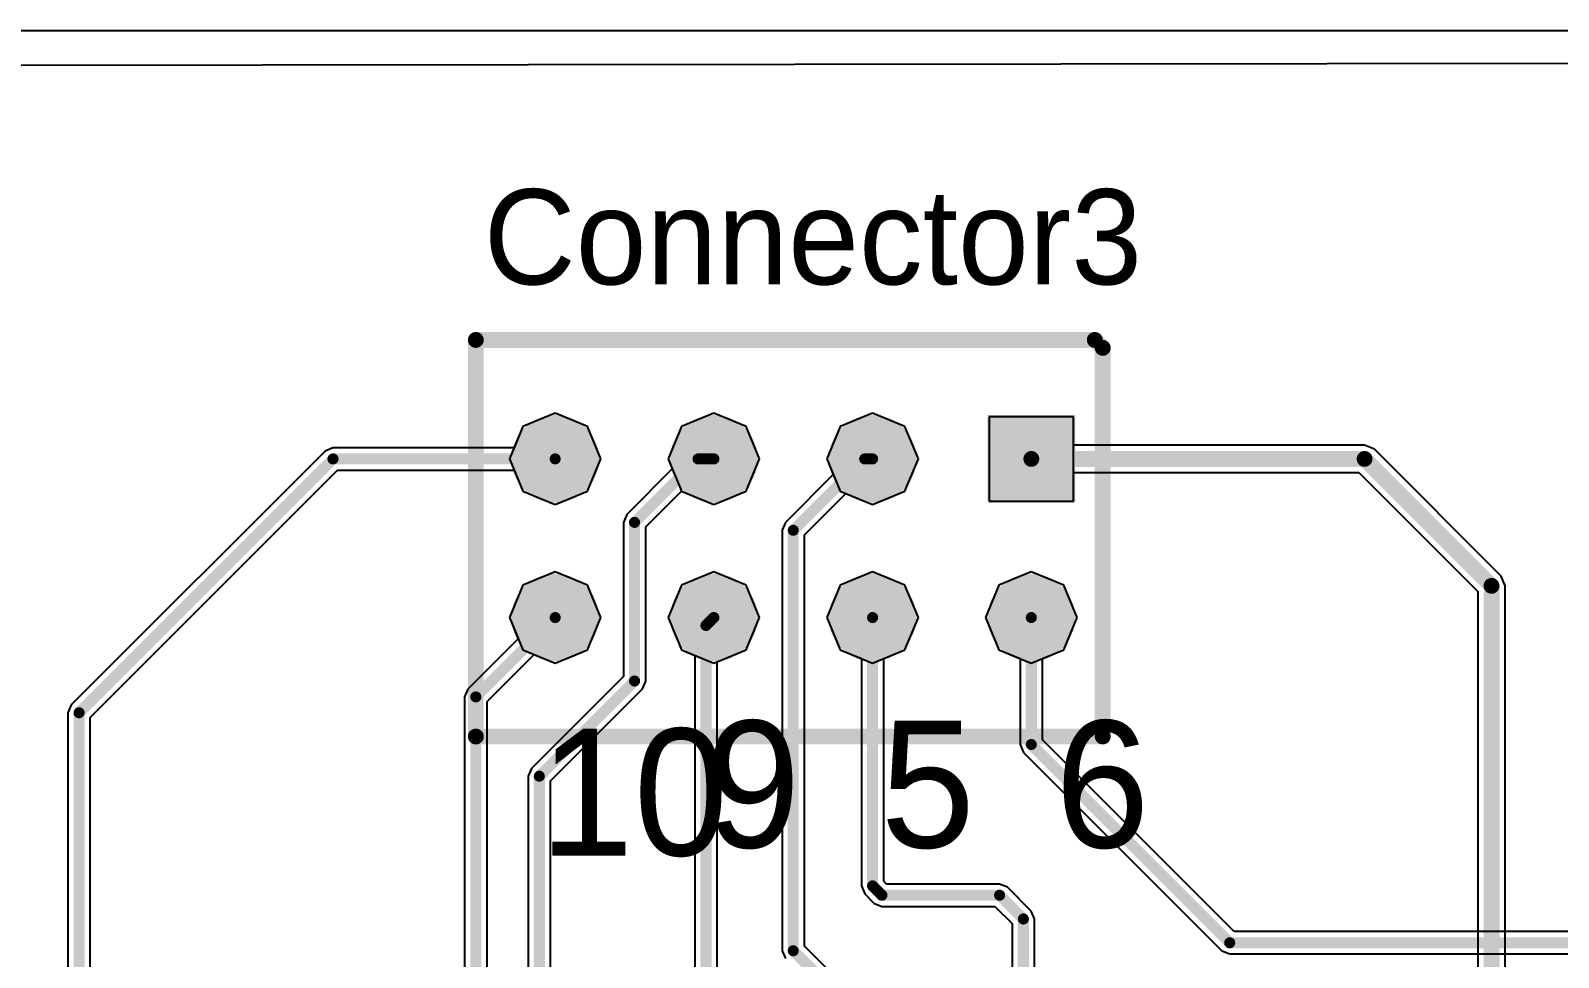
# Model space of a CAD drawing. Header units: millimetres. Extents: x 67 to 176, y 11 to 117.
# Drawn here: x 137.53 to 161.98, y 101.87 to 116.71 of the extents above; entities that cross this region are included whole.
import ezdxf

# ---------------------------------------------------------------- set-up
doc = ezdxf.new("R2010")
doc.units = ezdxf.units.MM
for name, color, linetype in [('BottomLayer', 5, 'Continuous'), ('BottomSolder', 6, 'Continuous'), ('MultiLayer', 9, 'Continuous'), ('PadHoleLayer', 156, 'Continuous'), ('TopLayer', 1, 'Continuous'), ('TopOverlay', 2, 'Continuous'), ('TopSolder', 216, 'Continuous')]:
    doc.layers.add(name, color=color, linetype=linetype)

# ---------------------------------------------------------------- blocks, each defined once
blk = doc.blocks.new('C_________51')
at = {"layer": 'BottomLayer', "const_width": 0.6}
for points in [[(2.24, 0, 1), (2.84, 0, 1)], [(-0.3, -2.54, 1), (0.3, -2.54, 1)], [(2.24, -2.54, 1), (2.84, -2.54, 1)], [(-0.3, -5.08, 1), (0.3, -5.08, 1)], [(2.24, -5.08, 1), (2.84, -5.08, 1)], [(-0.3, -7.62, 1), (0.3, -7.62, 1)], [(2.24, -7.62, 1), (2.84, -7.62, 1)]]:
    blk.add_lwpolyline(points, format="xyb", close=True, dxfattribs=at)
at = {"layer": 'BottomLayer'}
blk.add_solid([(-0.6, -0.6), (0.6, -0.6), (-0.6, 0.6), (0.6, 0.6)], dxfattribs=at)
at = {"layer": 'BottomSolder', "const_width": 0.702}
for points in [[(2.189, 0, 1), (2.891, 0, 1)], [(-0.351, -2.54, 1), (0.351, -2.54, 1)], [(2.189, -2.54, 1), (2.891, -2.54, 1)], [(-0.351, -5.08, 1), (0.351, -5.08, 1)], [(2.189, -5.08, 1), (2.891, -5.08, 1)], [(-0.351, -7.62, 1), (0.351, -7.62, 1)], [(2.189, -7.62, 1), (2.891, -7.62, 1)]]:
    blk.add_lwpolyline(points, format="xyb", close=True, dxfattribs=at)
at = {"layer": 'BottomSolder'}
blk.add_solid([(-0.702, -0.702), (0.702, -0.702), (-0.702, 0.702), (0.702, 0.702)], dxfattribs=at)
at = {"layer": 'MultiLayer', "const_width": 0.6}
for points in [[(2.24, 0, 1), (2.84, 0, 1)], [(-0.3, -2.54, 1), (0.3, -2.54, 1)], [(2.24, -2.54, 1), (2.84, -2.54, 1)], [(-0.3, -5.08, 1), (0.3, -5.08, 1)], [(2.24, -5.08, 1), (2.84, -5.08, 1)], [(-0.3, -7.62, 1), (0.3, -7.62, 1)], [(2.24, -7.62, 1), (2.84, -7.62, 1)]]:
    blk.add_lwpolyline(points, format="xyb", close=True, dxfattribs=at)
at = {"layer": 'MultiLayer'}
blk.add_solid([(-0.6, -0.6), (0.6, -0.6), (-0.6, 0.6), (0.6, 0.6)], dxfattribs=at)
at = {"layer": 'PadHoleLayer', "const_width": 0.3}
for points in [[(-0.15, 0, 1), (0.15, 0, 1)], [(2.39, 0, 1), (2.69, 0, 1)], [(-0.15, -2.54, 1), (0.15, -2.54, 1)], [(2.39, -2.54, 1), (2.69, -2.54, 1)], [(-0.15, -5.08, 1), (0.15, -5.08, 1)], [(2.39, -5.08, 1), (2.69, -5.08, 1)], [(-0.15, -7.62, 1), (0.15, -7.62, 1)], [(2.39, -7.62, 1), (2.69, -7.62, 1)]]:
    blk.add_lwpolyline(points, format="xyb", close=True, dxfattribs=at)
at = {"layer": 'TopLayer', "const_width": 0.6}
for points in [[(2.24, 0, 1), (2.84, 0, 1)], [(-0.3, -2.54, 1), (0.3, -2.54, 1)], [(2.24, -2.54, 1), (2.84, -2.54, 1)], [(-0.3, -5.08, 1), (0.3, -5.08, 1)], [(2.24, -5.08, 1), (2.84, -5.08, 1)], [(-0.3, -7.62, 1), (0.3, -7.62, 1)], [(2.24, -7.62, 1), (2.84, -7.62, 1)]]:
    blk.add_lwpolyline(points, format="xyb", close=True, dxfattribs=at)
at = {"layer": 'TopLayer'}
blk.add_solid([(-0.6, -0.6), (0.6, -0.6), (-0.6, 0.6), (0.6, 0.6)], dxfattribs=at)
at = {"layer": 'TopOverlay', "const_width": 0.254}
for points in [[(-1.905, 1.016), (-1.778, 1.143)], [(4.445, 1.143), (-1.778, 1.143)], [(4.445, -8.89), (4.445, 1.143)], [(-1.905, -8.89), (-1.905, 1.016)], [(4.445, -8.89), (-1.905, -8.89)]]:
    blk.add_lwpolyline(points, dxfattribs=at)
at = {"layer": 'TopOverlay', "const_width": 0.127}
for points in [[(-1.841, 1.143, 1), (-1.714, 1.143, 1)], [(-1.841, 1.143, 1), (-1.714, 1.143, 1)], [(4.381, 1.143, 1), (4.508, 1.143, 1)], [(4.381, 1.143, 1), (4.508, 1.143, 1)], [(-1.968, 1.016, 1), (-1.841, 1.016, 1)], [(-1.968, 1.016, 1), (-1.841, 1.016, 1)], [(-1.968, -8.89, 1), (-1.841, -8.89, 1)], [(-1.968, -8.89, 1), (-1.841, -8.89, 1)], [(4.381, -8.89, 1), (4.508, -8.89, 1)], [(4.381, -8.89, 1), (4.508, -8.89, 1)]]:
    blk.add_lwpolyline(points, format="xyb", close=True, dxfattribs=at)
at = {"layer": 'TopSolder', "const_width": 0.702}
for points in [[(2.189, 0, 1), (2.891, 0, 1)], [(-0.351, -2.54, 1), (0.351, -2.54, 1)], [(2.189, -2.54, 1), (2.891, -2.54, 1)], [(-0.351, -5.08, 1), (0.351, -5.08, 1)], [(2.189, -5.08, 1), (2.891, -5.08, 1)], [(-0.351, -7.62, 1), (0.351, -7.62, 1)], [(2.189, -7.62, 1), (2.891, -7.62, 1)]]:
    blk.add_lwpolyline(points, format="xyb", close=True, dxfattribs=at)
at = {"layer": 'TopSolder'}
blk.add_solid([(-0.702, -0.702), (0.702, -0.702), (-0.702, 0.702), (0.702, 0.702)], dxfattribs=at)

msp = doc.modelspace()

# ---------------------------------------------------------------- linework, layer by layer
at = {"layer": 'BottomLayer'}
for p, q in [((66.929, 116.078), (175.641, 116.205)), ((145.923, 110.587), (145.405, 110.373)), ((146.441, 110.373), (145.923, 110.587)), ((148.463, 110.587), (147.945, 110.373)), ((148.981, 110.373), (148.463, 110.587)), ((151.003, 110.587), (150.485, 110.373)), ((151.521, 110.373), (151.003, 110.587)), ((154.219, 110.531), (152.867, 110.531)), ((152.867, 110.531), (152.867, 109.179)), ((154.219, 110.075), (154.219, 110.531)), ((145.405, 110.373), (145.191, 109.855)), ((146.655, 109.855), (146.441, 110.373)), ((147.945, 110.373), (147.731, 109.855)), ((149.195, 109.855), (148.981, 110.373)), ((150.485, 110.373), (150.271, 109.855)), ((151.735, 109.855), (151.521, 110.373)), ((158.877, 110.075), (154.219, 110.075)), ((159.033, 110.011), (158.877, 110.075)), ((145.191, 109.855), (145.405, 109.337)), ((146.441, 109.337), (146.655, 109.855)), ((147.731, 109.855), (147.945, 109.337)), ((148.981, 109.337), (149.195, 109.855)), ((150.271, 109.855), (150.485, 109.337)), ((151.521, 109.337), (151.735, 109.855)), ((161.065, 107.979), (159.033, 110.011)), ((154.219, 109.179), (154.219, 109.635)), ((154.219, 109.635), (158.786, 109.635)), ((158.786, 109.635), (160.689, 107.732)), ((145.405, 109.337), (145.923, 109.123)), ((145.923, 109.123), (146.441, 109.337)), ((147.945, 109.337), (148.463, 109.123)), ((148.463, 109.123), (148.981, 109.337)), ((150.485, 109.337), (151.003, 109.123)), ((151.003, 109.123), (151.521, 109.337)), ((152.867, 109.179), (154.219, 109.179)), ((145.923, 108.047), (145.405, 107.833)), ((146.441, 107.833), (145.923, 108.047)), ((148.463, 108.047), (147.945, 107.833)), ((148.981, 107.833), (148.463, 108.047)), ((151.003, 108.047), (150.485, 107.833)), ((151.521, 107.833), (151.003, 108.047)), ((153.543, 108.047), (153.025, 107.833)), ((154.061, 107.833), (153.543, 108.047)), ((161.129, 107.823), (161.065, 107.979)), ((145.405, 107.833), (145.191, 107.315)), ((146.655, 107.315), (146.441, 107.833)), ((147.945, 107.833), (147.731, 107.315)), ((149.195, 107.315), (148.981, 107.833)), ((150.485, 107.833), (150.271, 107.315)), ((151.735, 107.315), (151.521, 107.833)), ((153.025, 107.833), (152.811, 107.315)), ((154.275, 107.315), (154.061, 107.833)), ((160.689, 107.732), (160.689, 101.39)), ((161.129, 101.39), (161.129, 107.823)), ((145.191, 107.315), (145.405, 106.797)), ((146.441, 106.797), (146.655, 107.315)), ((147.731, 107.315), (147.945, 106.797)), ((148.981, 106.797), (149.195, 107.315)), ((150.271, 107.315), (150.485, 106.797)), ((151.521, 106.797), (151.735, 107.315)), ((152.811, 107.315), (153.025, 106.797)), ((154.061, 106.797), (154.275, 107.315)), ((145.405, 106.797), (145.923, 106.583)), ((145.923, 106.583), (146.441, 106.797)), ((147.945, 106.797), (148.463, 106.583)), ((148.463, 106.583), (148.981, 106.797)), ((150.485, 106.797), (151.003, 106.583)), ((151.003, 106.583), (151.521, 106.797)), ((153.025, 106.797), (153.543, 106.583)), ((153.543, 106.583), (154.061, 106.797))]:
    msp.add_line(p, q, dxfattribs=at)
at = {"layer": 'BottomLayer', "const_width": 0.254}
for points in [[(153.543, 109.855), (158.877, 109.855)], [(158.877, 109.855), (160.909, 107.823)], [(160.909, 100.711), (160.909, 107.823)]]:
    msp.add_lwpolyline(points, dxfattribs=at)
at = {"layer": 'BottomLayer', "const_width": 0.127}
for points in [[(153.48, 109.855, 1), (153.607, 109.855, 1)], [(158.814, 109.855, 1), (158.94, 109.855, 1)], [(158.814, 109.855, 1), (158.94, 109.855, 1)], [(160.845, 107.823, 1), (160.972, 107.823, 1)], [(160.845, 107.823, 1), (160.972, 107.823, 1)]]:
    msp.add_lwpolyline(points, format="xyb", close=True, dxfattribs=at)
at = {"layer": 'TopLayer'}
for p, q in [((67.564, 116.713), (175.768, 116.713)), ((145.923, 110.587), (145.405, 110.373)), ((146.441, 110.373), (145.923, 110.587)), ((148.463, 110.587), (147.945, 110.373)), ((148.981, 110.373), (148.463, 110.587)), ((151.003, 110.587), (150.485, 110.373)), ((151.521, 110.373), (151.003, 110.587)), ((154.219, 110.531), (152.867, 110.531)), ((152.867, 110.531), (152.867, 109.179)), ((154.219, 109.179), (154.219, 110.531)), ((145.405, 110.373), (145.265, 110.034)), ((146.655, 109.855), (146.441, 110.373)), ((147.945, 110.373), (147.731, 109.855)), ((149.195, 109.855), (148.981, 110.373)), ((150.485, 110.373), (150.271, 109.855)), ((151.735, 109.855), (151.521, 110.373)), ((142.241, 109.981), (138.177, 105.917)), ((142.367, 110.034), (142.241, 109.981)), ((145.265, 110.034), (142.367, 110.034)), ((146.441, 109.337), (146.655, 109.855)), ((147.731, 109.855), (147.797, 109.696)), ((148.981, 109.337), (149.195, 109.855)), ((150.271, 109.855), (150.374, 109.606)), ((151.521, 109.337), (151.735, 109.855)), ((138.482, 105.717), (142.441, 109.676)), ((142.441, 109.676), (145.265, 109.676)), ((145.265, 109.676), (145.405, 109.337)), ((147.797, 109.696), (147.067, 108.965)), ((150.374, 109.606), (149.607, 108.838)), ((145.405, 109.337), (145.923, 109.123)), ((145.923, 109.123), (146.441, 109.337)), ((147.372, 108.765), (147.944, 109.338)), ((147.944, 109.338), (147.945, 109.337)), ((147.945, 109.337), (148.463, 109.123)), ((148.463, 109.123), (148.981, 109.337)), ((151.003, 109.123), (151.521, 109.337)), ((149.912, 108.638), (150.574, 109.301)), ((150.574, 109.301), (151.003, 109.123)), ((152.867, 109.179), (154.219, 109.179)), ((147.067, 108.965), (147.014, 108.839)), ((147.014, 108.839), (147.014, 106.373)), ((149.607, 108.838), (149.554, 108.712)), ((147.372, 106.299), (147.372, 108.765)), ((149.554, 108.712), (149.554, 101.981)), ((149.912, 102.055), (149.912, 108.638)), ((145.923, 108.047), (145.405, 107.833)), ((146.441, 107.833), (145.923, 108.047)), ((148.463, 108.047), (147.945, 107.833)), ((148.981, 107.833), (148.463, 108.047)), ((151.003, 108.047), (150.485, 107.833)), ((151.521, 107.833), (151.003, 108.047)), ((153.543, 108.047), (153.025, 107.833)), ((154.061, 107.833), (153.543, 108.047)), ((145.405, 107.833), (145.191, 107.315)), ((146.655, 107.315), (146.441, 107.833)), ((147.945, 107.833), (147.731, 107.315)), ((149.195, 107.315), (148.981, 107.833)), ((150.485, 107.833), (150.271, 107.315)), ((151.735, 107.315), (151.521, 107.833)), ((153.025, 107.833), (152.811, 107.315)), ((154.275, 107.315), (154.061, 107.833)), ((145.191, 107.315), (145.331, 106.976)), ((146.441, 106.797), (146.655, 107.315)), ((147.731, 107.315), (147.945, 106.797)), ((148.981, 106.797), (149.195, 107.315)), ((150.271, 107.315), (150.485, 106.797)), ((151.521, 106.797), (151.735, 107.315)), ((152.811, 107.315), (153.025, 106.797)), ((154.061, 106.797), (154.275, 107.315)), ((145.331, 106.976), (144.527, 106.171)), ((144.832, 105.971), (145.584, 106.723)), ((145.584, 106.723), (145.923, 106.583)), ((145.923, 106.583), (146.441, 106.797)), ((147.945, 106.797), (148.157, 106.71)), ((148.157, 106.71), (148.157, 101.114)), ((148.515, 106.605), (148.981, 106.797)), ((150.485, 106.797), (150.824, 106.657)), ((150.824, 106.657), (150.824, 103.019)), ((151.182, 106.657), (151.521, 106.797)), ((151.182, 103.093), (151.182, 106.657)), ((153.025, 106.797), (153.364, 106.657)), ((153.364, 106.657), (153.364, 105.283)), ((153.722, 106.657), (154.061, 106.797)), ((153.722, 105.357), (153.722, 106.657)), ((147.014, 106.373), (145.543, 104.901)), ((148.515, 101.188), (148.515, 106.605)), ((144.527, 106.171), (144.474, 106.045)), ((145.848, 104.701), (147.319, 106.173)), ((147.319, 106.173), (147.372, 106.299)), ((138.177, 105.917), (138.124, 105.791)), ((144.474, 106.045), (144.474, 97.229)), ((144.832, 97.155), (144.832, 105.971)), ((138.124, 105.791), (138.124, 96.52)), ((138.482, 96.594), (138.482, 105.717)), ((153.364, 105.283), (153.417, 105.157)), ((153.417, 105.157), (156.592, 101.982)), ((156.792, 102.287), (153.722, 105.357)), ((145.543, 104.901), (145.49, 104.775)), ((145.49, 104.775), (145.49, 95.217)), ((145.848, 95.291), (145.848, 104.701)), ((150.824, 103.019), (150.877, 102.892)), ((151.226, 103.049), (151.182, 103.093)), ((153.035, 103.049), (151.226, 103.049)), ((153.161, 102.996), (153.035, 103.049)), ((153.542, 102.615), (153.161, 102.996)), ((150.877, 102.892), (151.025, 102.744)), ((151.025, 102.744), (151.152, 102.691)), ((151.152, 102.691), (152.961, 102.691)), ((152.961, 102.691), (153.237, 102.415)), ((153.595, 102.489), (153.542, 102.615)), ((153.595, 100.404), (153.595, 102.489)), ((153.237, 102.415), (153.237, 100.33)), ((168.783, 102.287), (156.792, 102.287)), ((149.554, 101.981), (149.607, 101.855)), ((150.315, 101.652), (149.912, 102.055)), ((156.592, 101.982), (156.718, 101.929)), ((156.718, 101.929), (168.709, 101.929))]:
    msp.add_line(p, q, dxfattribs=at)
at = {"layer": 'TopLayer', "const_width": 0.178}
for points in [[(138.303, 105.791), (142.367, 109.855)], [(142.367, 109.855), (145.923, 109.855)], [(147.193, 108.839), (148.209, 109.855)], [(148.209, 109.855), (148.463, 109.855)], [(149.733, 108.712), (150.876, 109.855)], [(150.876, 109.855), (151.003, 109.855)], [(147.193, 106.299), (147.193, 108.839)], [(149.733, 101.981), (149.733, 108.712)], [(144.653, 106.045), (145.923, 107.315)], [(148.336, 107.188), (148.463, 107.315)], [(151.003, 103.019), (151.003, 107.315)], [(153.543, 105.283), (153.543, 107.315)], [(148.336, 101.114), (148.336, 107.188)], [(145.669, 104.775), (147.193, 106.299)], [(144.653, 97.155), (144.653, 106.045)], [(138.303, 96.52), (138.303, 105.791)], [(153.543, 105.283), (156.718, 102.108)], [(145.669, 95.217), (145.669, 104.775)], [(151.003, 103.019), (151.152, 102.87)], [(151.152, 102.87), (153.035, 102.87)], [(153.035, 102.87), (153.416, 102.489)], [(153.416, 100.33), (153.416, 102.489)], [(149.733, 101.981), (150.241, 101.473)], [(156.718, 102.108), (168.783, 102.108)]]:
    msp.add_lwpolyline(points, dxfattribs=at)
at = {"layer": 'TopLayer', "const_width": 0.0889}
for points in [[(142.323, 109.855, 1), (142.411, 109.855, 1)], [(142.323, 109.855, 1), (142.411, 109.855, 1)], [(145.879, 109.855, 1), (145.967, 109.855, 1)], [(148.165, 109.855, 1), (148.253, 109.855, 1)], [(148.165, 109.855, 1), (148.253, 109.855, 1)], [(148.419, 109.855, 1), (148.507, 109.855, 1)], [(150.832, 109.855, 1), (150.92, 109.855, 1)], [(150.832, 109.855, 1), (150.92, 109.855, 1)], [(150.959, 109.855, 1), (151.047, 109.855, 1)], [(147.149, 108.839, 1), (147.237, 108.839, 1)], [(147.149, 108.839, 1), (147.237, 108.839, 1)], [(149.689, 108.712, 1), (149.777, 108.712, 1)], [(149.689, 108.712, 1), (149.777, 108.712, 1)], [(145.879, 107.315, 1), (145.967, 107.315, 1)], [(148.419, 107.315, 1), (148.507, 107.315, 1)], [(150.959, 107.315, 1), (151.047, 107.315, 1)], [(153.499, 107.315, 1), (153.587, 107.315, 1)], [(148.292, 107.188, 1), (148.38, 107.188, 1)], [(148.292, 107.188, 1), (148.38, 107.188, 1)], [(147.149, 106.299, 1), (147.237, 106.299, 1)], [(147.149, 106.299, 1), (147.237, 106.299, 1)], [(144.609, 106.045, 1), (144.697, 106.045, 1)], [(144.609, 106.045, 1), (144.697, 106.045, 1)], [(138.259, 105.791, 1), (138.347, 105.791, 1)], [(138.259, 105.791, 1), (138.347, 105.791, 1)], [(153.499, 105.283, 1), (153.587, 105.283, 1)], [(153.499, 105.283, 1), (153.587, 105.283, 1)], [(145.625, 104.775, 1), (145.713, 104.775, 1)], [(145.625, 104.775, 1), (145.713, 104.775, 1)], [(150.959, 103.019, 1), (151.047, 103.019, 1)], [(150.959, 103.019, 1), (151.047, 103.019, 1)], [(151.107, 102.87, 1), (151.196, 102.87, 1)], [(151.107, 102.87, 1), (151.196, 102.87, 1)], [(152.991, 102.87, 1), (153.079, 102.87, 1)], [(152.991, 102.87, 1), (153.079, 102.87, 1)], [(153.372, 102.489, 1), (153.46, 102.489, 1)], [(153.372, 102.489, 1), (153.46, 102.489, 1)], [(149.689, 101.981, 1), (149.777, 101.981, 1)], [(149.689, 101.981, 1), (149.777, 101.981, 1)], [(156.674, 102.108, 1), (156.762, 102.108, 1)], [(156.674, 102.108, 1), (156.762, 102.108, 1)]]:
    msp.add_lwpolyline(points, format="xyb", close=True, dxfattribs=at)

# ---------------------------------------------------------------- block references
at = {"rotation": 270}
msp.add_blockref('C_________51', (153.543, 109.855), dxfattribs=at)

# ---------------------------------------------------------------- texts
at = {"layer": 'TopOverlay'}
for s, height, p in [('Connector3', 1.524, (144.78, 112.649)), ('9', 2.032, (148.336, 103.632)), ('5', 2.032, (151.13, 103.632)), ('6', 2.032, (153.924, 103.632)), ('10', 2.032, (145.669, 103.505))]:
    msp.add_text(s, height=height, dxfattribs=at).set_placement(p)

doc.saveas('drawing.dxf')
